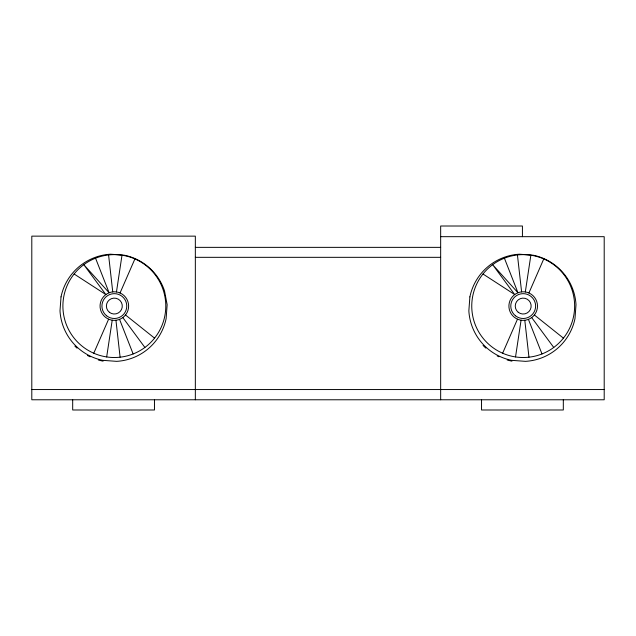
<?xml version="1.0" encoding="UTF-8"?>
<svg xmlns="http://www.w3.org/2000/svg" width="636" height="636" viewBox="0 0 636 636"><rect width="100%" height="100%" fill="white"/><g stroke="black" fill="none" stroke-linecap="round" stroke-linejoin="round"><path stroke-width="0.95" d="M106.673 356.939L112.214 320.202M116.468 291.94L122.001 255.203M515.534 356.939L521.067 320.202M525.328 291.94L530.861 255.203M93.77 353.219L108.629 319.169M120.053 292.973L134.911 258.924M502.631 353.219L517.481 319.169M528.913 292.973L543.764 258.924M440.661 236.679L604.2 236.679L604.2 399.774L31.8 399.774L31.8 236.139L195.339 236.139L195.339 399.774M195.339 247.356L440.661 247.356M195.339 257.326L440.661 257.326M31.8 389.55L604.2 389.55M482.978 273.997L514.707 294.571L492.646 264.679L517.974 292.767A14.294 14.294 0 0 1 537.333 308.198A14.294 14.294 0 0 1 514.285 317.245A14.294 14.294 0 0 1 517.974 292.767L504.404 258.184A51.437 51.437 0 0 1 574.062 313.731A51.437 51.437 0 0 1 491.127 346.286A51.437 51.437 0 0 1 504.404 258.184M74.118 273.997L105.854 294.571L83.793 264.679L109.122 292.767A14.294 14.294 0 0 1 128.472 308.198A14.294 14.294 0 0 1 105.433 317.245A14.294 14.294 0 0 1 109.122 292.767L95.543 258.184A51.437 51.437 0 0 1 165.209 313.731A51.437 51.437 0 0 1 82.267 346.286A51.437 51.437 0 0 1 95.543 258.184M534.367 314.979L563.417 338.137M125.515 314.979L154.556 338.137M531.688 317.571L553.741 347.455M122.828 317.571L144.889 347.455M528.421 319.375L541.991 353.95M119.56 319.375L133.139 353.95M517.434 254.957L521.6 291.868M524.795 320.274L528.961 357.186M108.581 254.957L112.739 291.868M115.943 320.274L120.101 357.186M563.313 399.774L563.313 409.989L481.539 409.989L481.539 399.774M522.426 236.679L522.426 226.011L440.661 226.011L440.661 399.774M154.461 399.774L154.461 409.989L72.687 409.989L72.687 399.774M511.94 361.153A56.214 56.214 0 0 1 507.162 359.952M498.95 356.788A56.214 56.214 0 0 1 497.193 355.914M485.904 348.138A56.214 56.214 0 0 1 483.058 345.428M103.08 361.153A56.214 56.214 0 0 1 98.302 359.952M90.089 356.788A56.214 56.214 0 0 1 87.466 355.452M77.051 348.138A56.214 56.214 0 0 1 74.897 346.127M61.024 296.877L59.999 310.853A53.663 53.663 0 0 0 102.674 360.326L116.642 361.351A53.663 53.663 0 0 0 166.115 318.676L167.149 304.708L164.525 290.946A53.663 53.663 0 0 0 124.473 255.235L110.497 254.201A53.663 53.663 0 0 0 61.024 296.877M469.885 296.877L468.851 310.853A53.663 53.663 0 0 0 511.527 360.326L525.503 361.351A53.663 53.663 0 0 0 574.976 318.676L576.001 304.708A53.663 53.663 0 0 0 533.326 255.235L519.358 254.201A53.663 53.663 0 0 0 469.885 296.877M518.237 312.284A7.95 7.95 0 0 0 531.06 307.252A7.95 7.95 0 0 0 520.296 298.666A7.95 7.95 0 0 0 518.237 312.284M515.454 315.782A12.426 12.426 0 0 0 535.48 307.919A12.426 12.426 0 0 0 518.658 294.508A12.426 12.426 0 0 0 515.454 315.782M109.384 312.284A7.95 7.95 0 0 0 122.199 307.252A7.95 7.95 0 0 0 111.435 298.666A7.95 7.95 0 0 0 109.384 312.284M106.594 315.782A12.426 12.426 0 0 0 126.628 307.919A12.426 12.426 0 0 0 109.797 294.508A12.426 12.426 0 0 0 106.594 315.782"/></g></svg>
